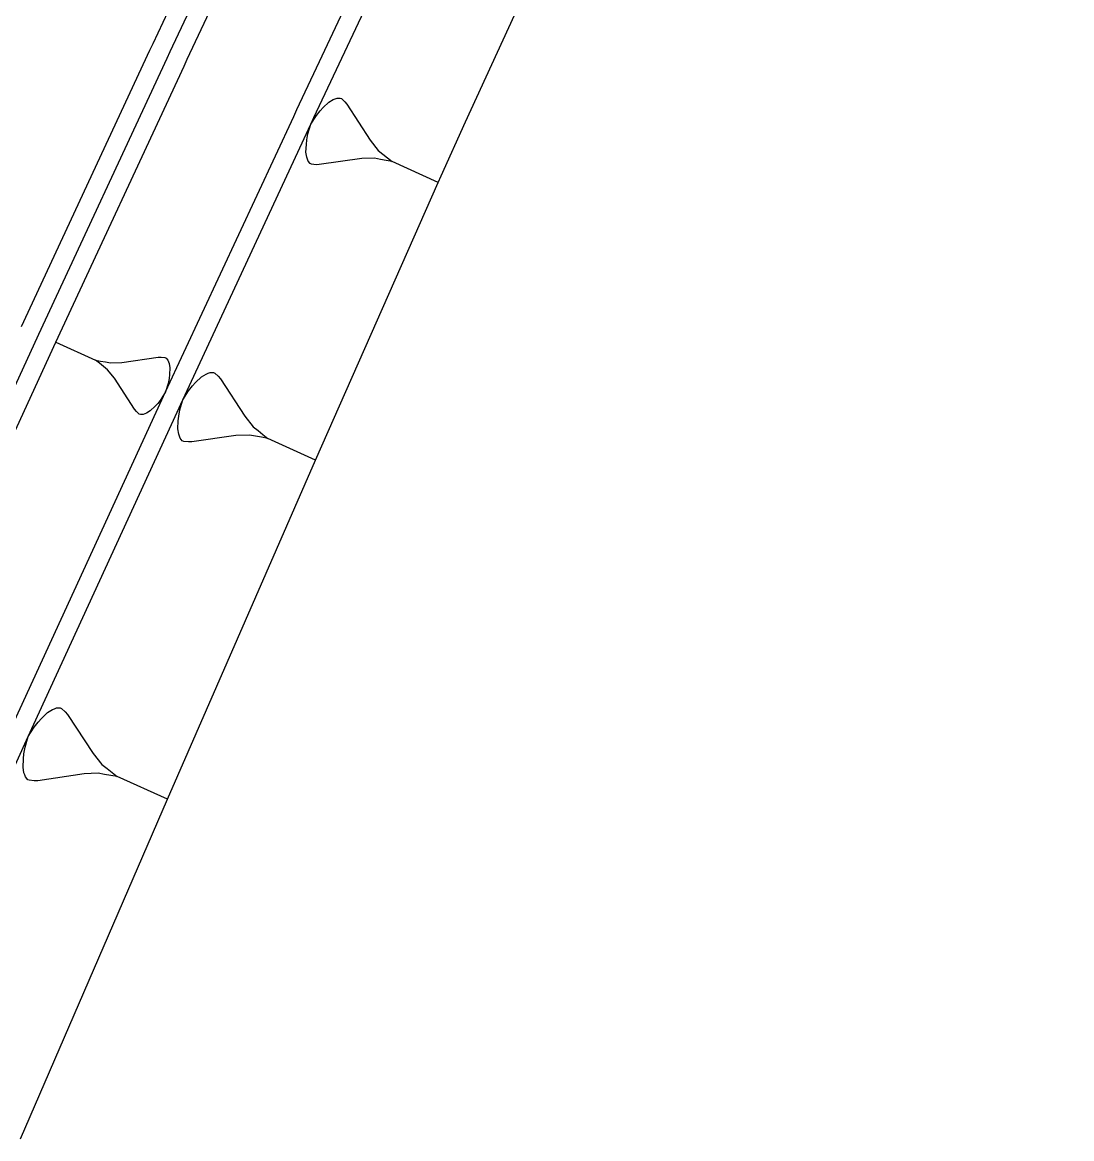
# Model space of a CAD drawing. Extents: x 386614 to 387594, y 803230 to 804419.
# Drawn here: x 387257.47 to 387271.39, y 803969.86 to 803984.68 of the extents above; entities that cross this region are included whole.
import ezdxf

# ---------------------------------------------------------------- set-up
doc = ezdxf.new("R2010")
doc.units = 0
doc.layers.get('0').update_dxf_attribs({"linetype": 'CONTINUOUS'})

msp = doc.modelspace()

# ---------------------------------------------------------------- linework, layer by layer
at = {"color": 7}
for p, q in [((387261.4169, 803983.5034), (387261.4583, 803983.5477)), ((387261.4583, 803983.5477), (387261.533, 803983.6187)), ((387261.533, 803983.6187), (387261.5918, 803983.6549)), ((387261.5918, 803983.6549), (387261.6172, 803983.6643)), ((387261.6172, 803983.6643), (387261.6426, 803983.6737)), ((387261.6426, 803983.6737), (387261.6854, 803983.6751)), ((387261.6854, 803983.6751), (387261.7028, 803983.6672)), ((387261.7028, 803983.6672), (387261.747, 803983.6258)), ((387261.747, 803983.6258), (387261.7738, 803983.5924)), ((387261.7738, 803983.5924), (387262.081, 803983.1143)), ((387261.2942, 803983.328), (387261.3675, 803983.4418)), ((387261.3675, 803983.4418), (387261.4169, 803983.5034)), ((387261.2557, 803983.1982), (387261.2942, 803983.328)), ((387261.2346, 803983.0604), (387261.2411, 803983.1206)), ((387261.2411, 803983.1206), (387261.2557, 803983.1982)), ((387262.081, 803983.1143), (387262.1882, 803982.9807)), ((387261.2294, 803982.9575), (387261.2346, 803983.0604)), ((387261.2402, 803982.8893), (387261.2294, 803982.9575)), ((387262.1882, 803982.9807), (387262.2498, 803982.9314)), ((387261.2497, 803982.8639), (387261.2402, 803982.8893)), ((387261.2591, 803982.8385), (387261.2497, 803982.8639)), ((387261.2859, 803982.8051), (387261.2591, 803982.8385)), ((387261.3033, 803982.7971), (387261.2859, 803982.8051)), ((387261.9691, 803982.8707), (387261.4063, 803982.792)), ((387262.1403, 803982.8763), (387261.9691, 803982.8707)), ((387262.2178, 803982.8618), (387262.1403, 803982.8763)), ((387262.2954, 803982.8472), (387262.2178, 803982.8618)), ((387262.2498, 803982.9314), (387262.3114, 803982.882)), ((387262.373, 803982.8327), (387262.2954, 803982.8472)), ((387262.3114, 803982.882), (387262.373, 803982.8327)), ((387262.982, 803982.553), (387262.373, 803982.8327)), ((387261.3635, 803982.7906), (387261.3033, 803982.7971)), ((387261.4063, 803982.792), (387261.3635, 803982.7906)), ((387259.8429, 803979.9746), (387259.904, 803980.0126)), ((387259.904, 803980.0126), (387259.9305, 803980.0225)), ((387259.9305, 803980.0225), (387259.9569, 803980.0325)), ((387259.9569, 803980.0325), (387260.0015, 803980.0341)), ((387260.0015, 803980.0341), (387260.0197, 803980.0259)), ((387260.0197, 803980.0259), (387260.0659, 803979.9829)), ((387259.6711, 803979.7896), (387259.7223, 803979.854)), ((387259.7223, 803979.854), (387259.7653, 803979.9003)), ((387259.7653, 803979.9003), (387259.8429, 803979.9746)), ((387260.0659, 803979.9829), (387260.094, 803979.9482)), ((387260.094, 803979.9482), (387260.4162, 803979.451)), ((387259.5951, 803979.6706), (387259.6711, 803979.7896)), ((387259.5555, 803979.5352), (387259.5951, 803979.6706)), ((387259.534, 803979.3914), (387259.5406, 803979.4542)), ((387259.5406, 803979.4542), (387259.5555, 803979.5352)), ((387260.4162, 803979.451), (387260.5286, 803979.3122)), ((387259.5291, 803979.284), (387259.534, 803979.3914)), ((387259.5406, 803979.213), (387259.5291, 803979.284)), ((387260.5286, 803979.3122), (387260.593, 803979.261)), ((387260.593, 803979.261), (387260.6574, 803979.2098)), ((387259.5506, 803979.1866), (387259.5406, 803979.213)), ((387259.5605, 803979.1601), (387259.5506, 803979.1866)), ((387259.5886, 803979.1254), (387259.5605, 803979.1601)), ((387259.6067, 803979.1172), (387259.5886, 803979.1254)), ((387259.6695, 803979.1106), (387259.6067, 803979.1172)), ((387259.7141, 803979.1122), (387259.6695, 803979.1106)), ((387260.3006, 803979.1965), (387259.7141, 803979.1122)), ((387260.479, 803979.2032), (387260.3006, 803979.1965)), ((387260.56, 803979.1883), (387260.479, 803979.2032)), ((387260.6409, 803979.1734), (387260.56, 803979.1883)), ((387260.7219, 803979.1586), (387260.6409, 803979.1734)), ((387260.6574, 803979.2098), (387260.7219, 803979.1586)), ((387261.3579, 803978.8695), (387260.7219, 803979.1586)), ((387257.8001, 803975.5201), (387257.864, 803975.5603)), ((387257.864, 803975.5603), (387257.8916, 803975.5708)), ((387257.8916, 803975.5708), (387257.9193, 803975.5813)), ((387257.9193, 803975.5813), (387257.966, 803975.5833)), ((387257.966, 803975.5833), (387257.9851, 803975.5747)), ((387257.9851, 803975.5747), (387258.0338, 803975.5299)), ((387257.6743, 803975.3931), (387257.7191, 803975.4418)), ((387257.7191, 803975.4418), (387257.8001, 803975.5201)), ((387258.0338, 803975.5299), (387258.0634, 803975.4937)), ((387258.0634, 803975.4937), (387258.4036, 803974.9741)), ((387257.5419, 803975.2002), (387257.6209, 803975.3253)), ((387257.6209, 803975.3253), (387257.6743, 803975.3931)), ((387257.501, 803975.058), (387257.5419, 803975.2002)), ((387257.4792, 803974.9073), (387257.4858, 803974.9731)), ((387257.4858, 803974.9731), (387257.501, 803975.058)), ((387258.4036, 803974.9741), (387258.5221, 803974.8292)), ((387257.4746, 803974.7947), (387257.4792, 803974.9073)), ((387258.5221, 803974.8292), (387258.5899, 803974.7758)), ((387257.487, 803974.7203), (387257.4746, 803974.7947)), ((387257.4976, 803974.6926), (387257.487, 803974.7203)), ((387257.5081, 803974.665), (387257.4976, 803974.6926)), ((387257.5377, 803974.6287), (387257.5081, 803974.665)), ((387258.2837, 803974.7068), (387257.6694, 803974.6155)), ((387258.4707, 803974.7146), (387258.2837, 803974.7068)), ((387258.5556, 803974.6995), (387258.4707, 803974.7146)), ((387258.6406, 803974.6843), (387258.5556, 803974.6995)), ((387258.5899, 803974.7758), (387258.6577, 803974.7225)), ((387258.7255, 803974.6691), (387258.6406, 803974.6843)), ((387258.6577, 803974.7225), (387258.7255, 803974.6691)), ((387259.3937, 803974.3693), (387258.7255, 803974.6691)), ((387257.5568, 803974.6202), (387257.5377, 803974.6287)), ((387257.6226, 803974.6136), (387257.5568, 803974.6202)), ((387257.6694, 803974.6155), (387257.6226, 803974.6136))]:
    msp.add_line(p, q, dxfattribs=at)
at = {"color": 1}
for p, q in [((387257.9109, 803980.436), (387258.4365, 803980.1972)), ((387258.4365, 803980.1972), (387258.5034, 803980.1849)), ((387258.4897, 803980.1549), (387258.4365, 803980.1972)), ((387258.543, 803980.1125), (387258.4897, 803980.1549)), ((387258.5034, 803980.1849), (387258.5703, 803980.1726)), ((387258.5703, 803980.1726), (387258.6372, 803980.1603)), ((387258.6372, 803980.1603), (387258.7846, 803980.1658)), ((387258.7846, 803980.1658), (387259.2692, 803980.2355)), ((387259.2692, 803980.2355), (387259.3061, 803980.2368)), ((387259.3061, 803980.2368), (387259.3579, 803980.2314)), ((387259.3579, 803980.2314), (387259.373, 803980.2245)), ((387259.373, 803980.2245), (387259.3962, 803980.1959)), ((387259.3962, 803980.1959), (387259.4044, 803980.174)), ((387259.4044, 803980.174), (387259.4125, 803980.1522)), ((387259.4125, 803980.1522), (387259.4221, 803980.0935)), ((387258.5962, 803980.0702), (387258.543, 803980.1125)), ((387258.689, 803979.9556), (387258.5962, 803980.0702)), ((387259.418, 803980.0048), (387259.4126, 803979.9529)), ((387259.4221, 803980.0935), (387259.418, 803980.0048)), ((387258.9553, 803979.5447), (387258.689, 803979.9556)), ((387259.4003, 803979.886), (387259.3675, 803979.7741)), ((387259.4126, 803979.9529), (387259.4003, 803979.886)), ((387259.3675, 803979.7741), (387259.3047, 803979.6758)), ((387258.9785, 803979.516), (387258.9553, 803979.5447)), ((387259.2269, 803979.5843), (387259.1628, 803979.5229)), ((387259.2624, 803979.6225), (387259.2269, 803979.5843)), ((387259.3047, 803979.6758), (387259.2624, 803979.6225)), ((387259.0167, 803979.4805), (387258.9785, 803979.516)), ((387259.0317, 803979.4737), (387259.0167, 803979.4805)), ((387259.0686, 803979.4751), (387259.0317, 803979.4737)), ((387259.0904, 803979.4833), (387259.0686, 803979.4751)), ((387259.1123, 803979.4915), (387259.0904, 803979.4833)), ((387259.1628, 803979.5229), (387259.1123, 803979.4915))]:
    msp.add_line(p, q, dxfattribs=at)
at = {"color": 7, "linetype": 'CONTINUOUS'}
for points in [[(387255.6259, 803976.06), (387257.6833, 803980.5395), (387259.3858, 803984.2043), (387259.4275, 803984.2936), (387259.7619, 803985.009), (387261.8617, 803989.4684), (387263.9827, 803993.9176), (387266.1248, 803998.3566), (387266.9275, 804000)], [(387255.7748, 803971.3075), (387257.5419, 803975.2002), (387259.5951, 803979.6706), (387261.2942, 803983.328), (387261.3358, 803983.4172), (387261.6696, 803984.131), (387263.7652, 803988.5814), (387265.8819, 803993.0216), (387268.0197, 803997.4515), (387269.2646, 804000)], [(387257.4417, 803969.8642), (387257.6957, 803970.4551), (387259.3937, 803974.3693), (387261.3579, 803978.8695), (387262.982, 803982.553), (387263.0224, 803982.6425), (387263.3463, 803983.3594), (387265.3957, 803987.8216), (387267.4928, 803992.2616), (387269.7082, 803996.6451), (387271.392, 804000)], [(387257.4557, 803980.6429), (387259.1586, 803984.3086), (387259.2003, 803984.398), (387259.5348, 803985.1135), (387261.6351, 803989.574), (387263.7566, 803994.0243), (387265.8992, 803998.4643), (387266.6493, 804000)]]:
    msp.add_lwpolyline(points, dxfattribs=at)
at = {"color": 1, "linetype": 'CONTINUOUS'}
for points in [[(387255.854, 803975.9576), (387257.9109, 803980.436), (387259.613, 803984.1), (387259.6547, 803984.1893), (387259.989, 803984.9045), (387262.0883, 803989.3628), (387264.2088, 803993.811), (387266.3504, 803998.2489), (387267.2057, 804000)], [(387257.3138, 803975.3026), (387259.3675, 803979.7741), (387261.067, 803983.4323), (387261.1087, 803983.5215), (387261.4425, 803984.2356), (387263.5386, 803988.687), (387265.6558, 803993.1283), (387267.7941, 803997.5593), (387268.9863, 804000)]]:
    msp.add_lwpolyline(points, dxfattribs=at)

doc.saveas('drawing.dxf')
